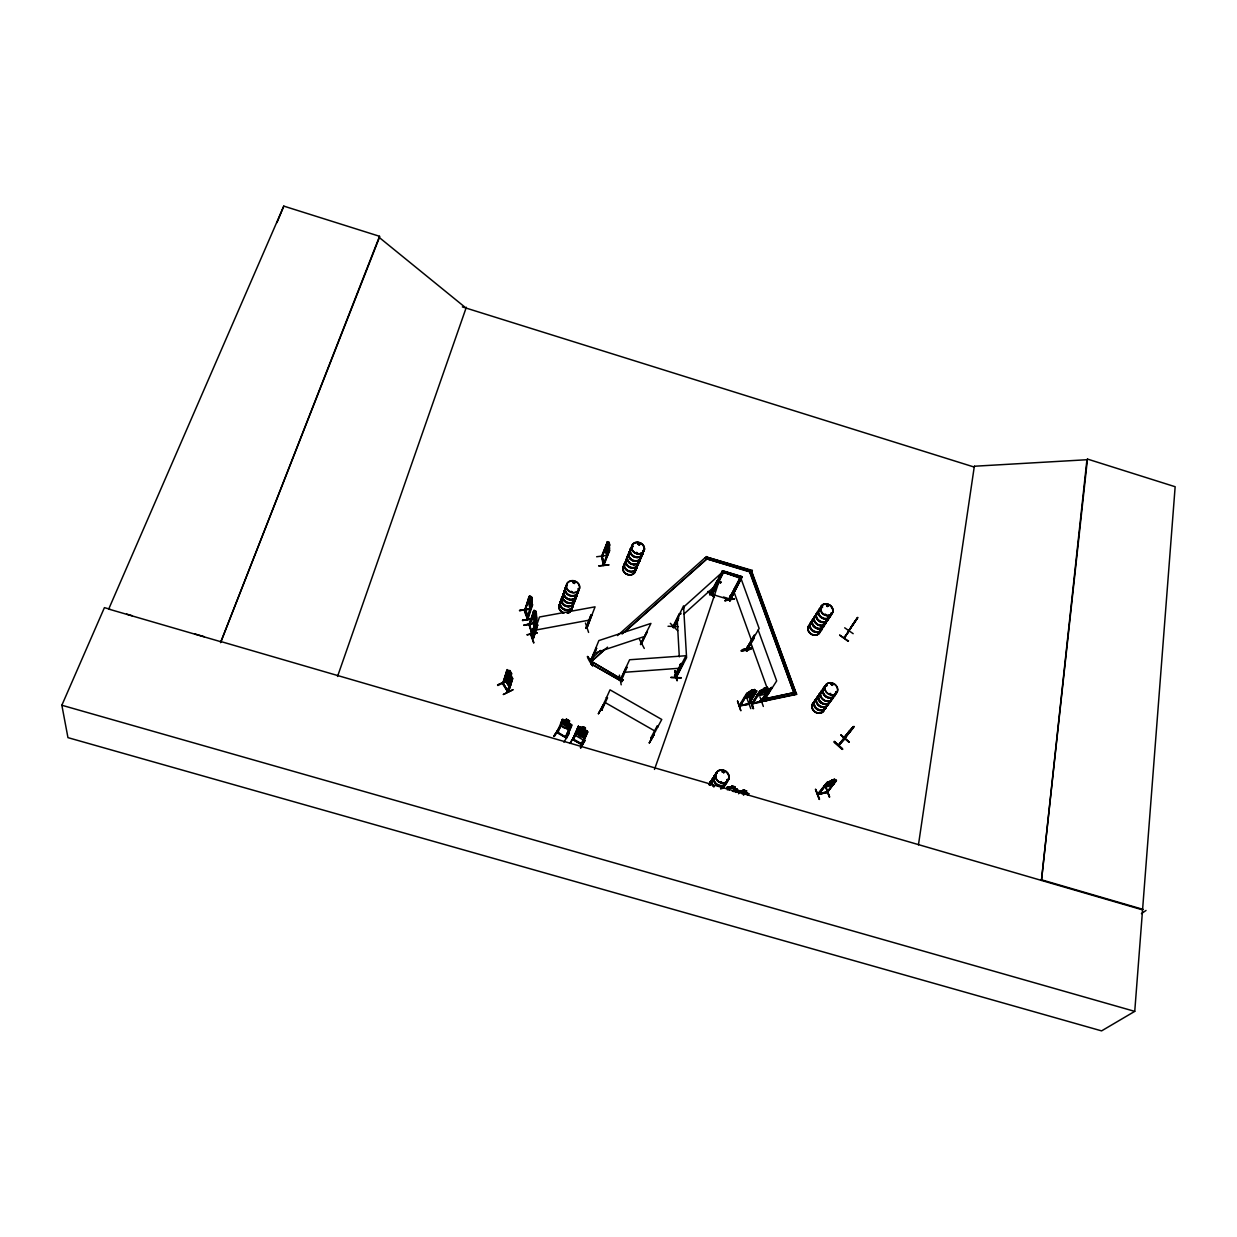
<?xml version="1.0" encoding="UTF-8"?>
<svg xmlns="http://www.w3.org/2000/svg" width="1237" height="1237" viewBox="0 0 1237 1237"><rect width="100%" height="100%" fill="white"/><g stroke="black" fill="none" stroke-linecap="round" stroke-linejoin="round"><path stroke-width="1.5" d="M563.732 719.501L562.294 719.408L571.927 724.82L566.438 738.025L571.556 725.841L570.674 725.33L565.371 737.484L566.793 737.298M565.541 737.051L566.608 737.608M566.608 737.731L558.227 732.536M558.103 732.845L557.299 731.763L556.851 732.52L562.464 719.393L560.67 723.382L561.15 725.485L568.649 729.66C573.102 729.041 561.845 729.057 561.304 725.377L560.67 723.382M601.677 556.062L601.909 556.882L602.141 556.016M602.28 556.727L604.058 564.969L602.203 556.99M607.475 541.636L609.609 550.712L606.888 555.985L605.31 548.903L607.475 541.636L601.878 556.418L603.842 565.355L609.578 550.635M582.225 744.72C576.086 740.824 572.19 740.097 572.917 738.628M681.355 677.706L670.794 677.428L681.247 677.907M830.537 693.385L830.816 693.694M831.109 684.262L832.114 685.406M831.805 684.989L831.697 683.845M831.48 684.401L831.001 684.277M832.609 684.618L832.98 684.881M825.28 614.634L826.223 614.882L825.404 614.124M827.12 606.022L826.965 605.171L826.904 606.068M827.29 606.346L827.986 605.403M825.203 614.696L826.146 614.975M379.543 236.298L220.557 642.668L379.388 237.581L379.543 236.298L283.783 206.115L276.98 222.583M532.791 618.546L522.524 620.479L532.915 618.995M537.214 633.004L526.869 634.813L537.275 632.725M857.195 618.33L844.191 638.106L849.061 630.947M844.33 637.998L852.881 624.484M720.413 781.877L721.511 781.629M722.501 772.151L723.367 771.177L722.64 771.548M722.594 771.996L723.831 771.718M724.155 772.305L723.088 771.378M530.256 610.135L528.106 600.192M591.487 661.084L596.481 648.126L590.466 661.424L596.481 648.126M591.673 660.635L590.265 661.068L591.518 660.728M109.969 609.253L104.418 607.63L61.85 705.245L67.958 737.639L1101.579 1030.885L1134.746 1011.371L1175.15 486.729L1087.462 459.066L1086.936 459.731L1041.461 880.419L1087.462 459.066M676.469 677.211C676.453 674.459 675.046 679.283 675.99 676.129M673.005 626.525L673.423 627.592L679.639 613.83L673.067 627.561L673.577 626.077M636.235 552.676L636.978 552.46M637.241 552.97L636.297 552.491M637.983 543.909L638.663 543.476L638.57 544.45M639.158 544.759L639.39 543.863M574.401 583.524L575.112 582.441M571.015 591.549L572.174 591.765L571.046 591.425M573.195 582.271L573.798 583.091M608.774 565.031L598.646 565.897L608.851 564.814M764.11 699.802L764.327 698.89M764.049 699.4L771.61 687.463L763.971 700.312M763.847 700.235L763.909 698.92M746.236 649.935L746.7 651.002M746.267 649.719L754.323 635.354L747.009 647.724L747.38 648.745L746.901 647.368L747.643 648.173M746.761 651.018L753.642 637.751L753.627 638.663M729.737 600.687L736.804 586.926L729.845 600.857M729.938 600.223L730.062 599.327M712.45 593.791L711.12 592.987L722.609 571.386L741.844 577.215L729.815 600.765M729.737 599.388L730.217 600.765L729.938 599.976M918.457 844.84L974.339 466.241L1086.936 459.731M741.365 651.11L750.967 649.162L741.179 650.6L752.158 647.554L742.587 649.564M818.739 794.386L827.074 783.191L817.657 794.571L827.429 792.376L836.428 780.269L826.764 792.159M974.462 466.272L974.339 467.107L462.375 306.915M676.237 676.794L675.711 676.778C676.129 673.052 683.953 664.547 682.175 664.377M676.453 677.103L675.819 677.66L682.546 664.393M673.454 627.453L673.222 626.061M760.77 701.704L761.575 701.905M761.853 701.472L751.756 703.528L759.843 690.803L768.718 688.39L769.445 688.808L761.559 701.951L751.88 703.977L760.183 691.514L751.833 703.93L752.158 703.033M745.71 792.376L748.88 793.767M743.174 789.886L746.638 791.015L743.143 789.995L742.215 791.355L738.489 790.876M747.318 794.772L748.277 795.051M736.015 792.407L737.685 789.855L736.896 789.067L727.109 786.856L731.082 787.536M737.654 789.979L736.912 789.036M737.87 792.02L738.829 792.298M738.396 790.814L739.989 790.644M729.103 790.319C729.567 783.176 740.267 786.655 732.366 791.371M734.5 788.479L735.814 789.345L734.098 791.881M525.014 610.088C528.632 612.16 526.916 622.211 527.797 618.067M527.472 618.376L527.843 619.381L532.498 605.001M762.471 701.503L762.038 699.292L794.2 692.581L761.806 699.647L762.471 701.503L796.489 694.39L751.756 572.53L752.343 570.458L706.234 556.944L752.111 570.875M793.968 692.998L749.931 572.855L751.756 572.53L752.343 570.458M525.246 610.939C522.292 607.305 528.848 621.917 527.148 618.531M742.246 576.767L722.516 570.783L742.246 576.767L730.062 600.301M712.543 593.652L712.357 594.409L728.763 599.45L740.298 577.447L723.552 572.267L712.342 593.76M586.926 628.195L591.874 614.882L590.961 615.052L585.951 628.427L587.018 627.36L586.091 627.484M587.127 627.685L585.843 627.7M728.763 599.45L740.484 577.416L723.413 572.236L712.357 594.409M751.756 572.53L705.848 558.598L706.435 556.542M718.759 581.885L719.3 580.601M533.564 637.813L532.405 637.488L533.348 638.168C540.306 619.18 537.028 622.025 532.312 638.369L533.595 637.735L532.25 637.952L539.502 617L595.074 606.826L586.833 628.164M640.781 644.199L641.833 643.889L640.565 644.183M844.515 736.958L850.051 730.34L838.269 745.354L844.948 738.195M847.592 733.17L848.721 731.887M848.582 731.809L853.685 726.722M710.672 594.208L709.698 594.487L710.533 593.482M677.428 620.015L674.165 626.525M674.598 626.51L675.093 625.566M603.316 564.551L609.253 549.12L609.068 547.094M519.664 610.691L529.853 609.006M507.031 680.505L497.537 685.02L507.34 680.69M525.292 610.862L529.25 596.868L524.565 610.305L525.4 610.459M524.89 611.14L528.879 596.945M532.838 618.237L522.478 620.386L532.745 618.5M503.057 682.886L502.964 684.308L506.876 670.732L503.011 683.705M502.732 683.164L507.232 669.619L512.752 678.51L508.299 692.04M510.355 685.901L509.227 686.674L504.882 679.809L504.835 677.227L506.242 673.191L506.938 673.701M530.998 606.501L530.101 606.254L530.194 602.682L528.848 601.599L530.116 601.708L530.101 597.873L530.457 602.002L531.724 603.146L530.518 602.976C531.724 613.073 527.163 599.435 530.163 597.425L530.812 598.414C531.322 591.889 533.363 605.836 531.338 596.605M503.026 684.308L507.386 671.536M531.431 597.564L532.003 599.419M523.978 625.226L534.353 623.185L524.04 625.056M527.07 618.655L532.312 599.713L531.601 601.352L532.528 605.079L529.652 595.739L530.704 598.445M509.891 678.371L510.85 675.464L509.134 672.696L506.134 677.598L508.392 683.025L509.737 683.257L510.695 680.381L508.175 675.603L508.747 673.902L510.525 676.902L510.015 678.448M509.196 672.232L509.768 670.454L511.623 673.423L510.804 679.84L509.474 679.608L507.247 674.134L508.206 671.227L509.304 672.17L509.814 670.609M529.869 609.145L519.447 610.475L529.73 608.635M527.364 619.366L531.833 605.295M532.374 605.017L530.132 610.027M503.366 694.436L512.922 689.658M503.428 694.483L512.876 689.89M510.912 675L511.515 673.485M528.91 624.67L533.719 611.372L529.606 625.334L534.152 610.382M534.013 610.274L529.405 624.932M507.897 690.663C507.541 700.235 518.071 655.935 507.34 691.483L507.526 690.895M507.866 691.236L511.871 678.742M507.819 692.148L503.536 683.659M512.582 678.495L511.36 682.669L510.154 683.211M509.227 686.674L510.417 686.009L511.345 680.412M536.92 618.083L535.837 611.155L535.188 612.98L534.554 610.8L536.904 619.675L532.204 633.823L529.111 623.974M535.915 612.114L536.502 614M536.255 615.933L535.729 611.186M530.874 633.205L533.812 642.683M535.961 619.923L531.786 633.87L536.332 619.861L536.224 620.788M528.988 624.546L531.771 633.777L532.358 633.22M536.332 619.861L531.724 633.7M533.441 638.199L537.693 624.871M829.857 693.493L830.367 694.251M337.531 676.453L466.334 307.255M675.649 676.067L674.567 675.773L682.02 663.388L675.108 675.758M675.912 675.588L674.783 676.144M849.324 630.669L843.943 637.844M723.815 772.336L723.707 772.893M620.788 679.793L626.077 667.439L627.035 667.361L621.515 680.056L621.608 679.237L620.495 679.747M596.636 556.758L606.609 555.428M607.599 541.76L602.125 557.299L607.104 542.78L601.445 556.557L603.517 565.479M608.016 552.274L607.166 552.104L606.718 546.429L609.161 542.347L609.64 549.151M826.703 792.221L827.615 791.587M609.161 543.29L609.563 545.115M818.94 793.999L828.403 782.109L834.65 779.171L832.671 783.191L827.182 785.325L826.409 784.629M603.455 565.355L608.929 550.975M827.089 791.974L817.564 794.139L826.811 782.604M818.832 793.613L818.013 794.231M817.951 793.814L826.44 791.943M734.592 588.333L734.964 587.637M734.515 588.503L734.763 587.544M739.262 579.612L739.463 579.225M730.108 596.296L730.634 595.414L730.325 596.311M730.294 596.373L730.387 595.755M585.472 623.046L588.596 632.416M585.921 628.35L590.961 615.052M508.221 691.947L502.624 683.087M502.469 683.535L507.881 692.148M559.603 727.835L553.759 736.355L559.511 728.005M554.392 736.432L559.665 727.835M558.134 732.211L557.655 733.108L557.299 731.763M562.912 720.877L561.845 720.676L562.912 720.877L557.686 733.062M600.471 650.446L590.265 659.754L591.765 661.161L607.553 647.152M565.773 720.614L566.391 719.13L569.592 720.97L568.773 722.532L570.226 723.846L569.066 726.614L566.979 726.877L564.01 725.176L562.912 723.073L564.057 720.305L565.85 720.723M590.42 661.393L598.863 640.58L650.925 623.433L640.519 644.307L647.26 631.318L641.462 643.982M565.804 720.831L566.469 719.238M590.745 663.666L621.948 681.525L590.745 663.666L591.889 661.702L622.907 679.933L591.889 661.702M591.765 661.161L604.847 649.301M592.647 665.568L588.054 656.646M592.554 665.815C584.482 648.714 586.941 658.981 592.662 665.552M769.058 690.03L760.384 701.796L768.935 689.705L761.451 701.967M760.693 701.827L761.451 701.565M570.674 725.33L565.371 737.422M563.886 742.185L569.314 733.402M754.678 689.55L751.447 690.339L746.932 695.333L747.828 696.184L753.209 694.05L754.926 691.282L753.611 691.112L754.678 689.55L753.611 691.112L756.58 691.05L747.952 704.363L748.23 703.42M748.88 703.76L739.262 705.662M739.355 705.384L748.833 704.24M638.416 543.677L638.447 544.466M638.988 544.775L639.56 544.11M569.932 743.468L575.421 734.716L570.025 743.205M578.313 726.258L572.654 739.463L581.947 744.952L587.791 731.917L578.251 726.351L581.715 727.82M283.783 206.115L108.701 609.083L220.557 641.647M578.406 726.335L572.685 739.556L573.025 738.613M573.35 739.958L578.823 727.835L577.772 727.619L578.823 727.835M583.307 732.721L578.56 730.557L577.37 733.278L578.437 735.366L581.375 737.082L583.477 736.835L584.684 734.129L583.307 732.721L584.513 729.985L581.56 728.222L580.323 730.789M584.73 729.49L586.106 730.912L584.885 733.649L582.782 733.881L579.844 732.134L578.792 730.031L579.983 727.279C581.39 727.341 586.632 725.361 584.684 729.583L586.895 730.897M583.493 732.629L584.142 731.175L580.973 729.32M585.518 728.021L584.869 729.505M586.524 732.412L587.389 732.922L586.524 732.412L580.988 744.38L582.039 745.014M573.922 739.386L582.271 744.086L581.885 744.968M584.529 738.906L587.683 731.871L587.018 730.789M584.823 740.607L580.864 748.014M602.991 705.013L598.553 713.502M602.125 709.389L601.862 710.301L600.857 709.667L602.141 709.342L601.692 710.208M598.43 713.749L603.517 705.044M607.475 697.854L606.424 697.653L607.475 697.854L601.816 710.208M620.34 679.731L629.602 659.754L685.994 655.734L675.572 675.665M639.483 639.374L644.276 648.451M621.221 679.685L620.495 679.376M621.206 684.819L619.381 675.108M640.58 644.647L647.415 631.628M668.042 626.262L678.34 626.664M670.346 623.34L677.69 630.715M585.719 628.04L587.049 627.777M706.574 559.263L705.322 557.531L706.574 559.263L624.778 631.86M705.848 558.598L751.972 572.128L796.489 694.39M679.283 613.799L672.913 626.618L673.469 627.561M673.361 626.633L683.551 605.867L686.581 657.636L676.191 677.675L675.758 676.685M678.804 617.912L674.505 626.973M683.04 609.393L684.649 606.13L721.511 572.994M678.324 619.706L674.861 626.03M710.471 593.868L709.791 594.471L717.089 580.864L709.992 594.781L710.966 593.636M710.115 594.719L722.516 570.783A612.346 31.93 -69.8 0 1 654.481 769.429M675.294 670.949L677.319 680.644L674.938 670.794M721.016 582.179C718.991 583.678 721.078 580.493 720.893 582.673M719.81 582.642L720.135 583.014M708.028 591.642L714.398 597.425L708.152 591.58M674.644 676.113L681.077 663.465M730.711 787.923L734.067 788.835M651.853 738.35C648.374 737.345 654.079 738.659 650.677 738.226L657.033 726.243L657.914 726.737L657.033 726.243M649.27 742.896L654.296 734.129L649.425 742.664M651.404 738.705L661.764 719.47L610.011 689.844L601.027 709.837M724.882 600.625L734.546 598.646L725.037 600.486M654.249 734.345L649.379 742.865M844.763 736.865L844.345 737.577L851.056 730.309M749.931 572.855L751.972 572.128M853.592 727.572L843.974 739.138M844.856 738.968L838.732 745.494M754.323 635.354L747.086 647.832M746.962 647.539L747.009 648.714L747.364 647.307M746.375 651.203L753.952 638.601M598.399 713.641L603.548 705.059M602.187 709.481L601.058 709.234M621.948 681.525L623.092 679.546M737.623 700.962L740.839 710.765L737.468 701.193M569.592 720.97L566.33 719.223M571.556 725.841L570.489 725.64M739.092 705.817L746.916 692.921L756.704 691.004L749.143 703.343M739.711 705.77L748.4 703.899M739.432 706.157L747.395 693.725L746.622 694.235M553.82 736.355L559.109 727.789M557.918 733.139L557.439 731.871M585.596 733.912L586.384 735.103L576.937 729.459M583.014 739.85L575.622 735.536L575.174 733.479M740.453 705.152L740.128 706.064L747.519 694.05M747.395 693.725L740.113 706.002M747.241 699.168L750.782 708.646M578.22 729.691L580.416 730.897M747.906 704.332L756.194 691.9L748.988 704.147L739.309 706.126M752.312 696.647L744.689 698.116L752.312 696.647L756.657 690.911M752.173 703.08L752.916 703.76L760.183 691.514M752.761 703.853L752.854 702.941M766.553 688.947L767.466 687.355L765.919 691.839L760.554 693.972L759.688 693.137L761.42 690.37L764.342 688.159M584.359 736.788L576.983 732.397L576.705 730.263M585.982 735.922L584.297 736.695M581.359 743.669L581.158 744.55L581.452 743.638M580.447 747.473L584.931 740.375L580.478 747.751M759.966 696.926L763.337 706.435M750.086 699.013L753.472 708.538L749.978 698.998M753.441 708.492L750.055 698.967M674.567 675.773L675.881 675.618M759.487 701.163C767.775 702.09 776.728 696.385 759.503 701.224M763.662 699.446L771.61 687.463M764.311 700.235L776.666 680.938L758.157 630.02M856.499 619.397L857.705 617.371L848.195 631.504M857.488 618.531L856.282 619.521L856.854 618.655M727.371 789.917L729.057 787.381L731.113 787.428L731.933 785.99M732.459 786.469L734.562 787.072M794.618 694.777L750.148 572.453M852.819 624.577L852.015 626.061M854.071 623L851.783 626.401M856.762 619.057L852.138 625.86M848.52 640.642L848.072 641.307L839.737 635.122M853.174 633.684L844.685 627.793M853.746 623.262L856.344 619.691M848.304 640.967L839.691 635.199M735.907 792.36L737.561 789.855M843.897 637.704L844.593 636.777M508.407 691.638L503.459 683.845M738.535 793.783L740.267 791.263L742.324 791.324M743.514 795.236L745.262 792.731L742.014 791.773M745.555 792.391L746.669 790.907M746.019 650.306L746.901 650.817M850.221 628.643L849.587 629.37L857.643 617.696M854.411 622.505L853.932 623.201M722.176 771.455L724.001 771.532M834.588 741.643C859.019 764.961 817.781 725.964 842.583 748.849M826.502 605.31L827.785 605.125M838.918 744.674L851.303 728.964M853.329 726.799L838.763 745.524M843.928 739.355L853.87 726.444L844.515 738.675M848.984 742.045L840.99 734.886L849.108 741.937M815.771 789.407C826.78 819.482 807.575 769.414 819.559 799.148M823.935 786.067L824.043 787.227C845.288 779.001 826.378 789.376 823.827 786.098L828.218 781.784L836.459 780.377M829.702 796.953L825.79 786.979L829.408 796.875M834.496 779.248L833.413 780.593L836.336 780.423M827.321 792.391L835.856 781.181L826.579 792.577M529.637 625.288L529.467 623.912M527.797 619.273L524.565 610.228M842.412 749.05L834.356 741.953M848.783 732.505L850.7 730.278M847.299 734.221L847.453 733.974M573.442 581.9L573.118 582.797M851.257 729.01L853.236 726.722M834.094 742.231L842.119 749.375M848.195 733.015L847.422 734.02M853.963 726.521L852.138 728.145M849.649 731.376L846.603 734.546M849.324 732.381L844.685 736.943M848.86 742.215L840.897 735.025M533.673 642.915L530.271 633.53M714.398 597.425L708.198 591.41M681.092 613.274L680.737 614.093M746.978 650.677L746.7 649.703M683.845 614.109L714.708 586.276M617.541 635.571L705.322 557.531M622.072 634.024L706.775 558.861M761.219 690.045L757.214 694.684L757.4 695.905L764.961 694.344L769.445 688.808M766.925 692.782L764.961 694.344M606.888 555.985L607.723 555.135M532.358 633.359L531.632 632.509L532.188 633.622M534.585 624.53L535.405 623.912M723.892 772.646L722.176 771.919M826.934 605.929L827.97 606.084M1141.411 913.633L1146.034 910.447M574.834 582.008L573.829 581.699L574.03 582.983M639.514 545.022L639.792 543.785M504.882 679.809L509.335 686.628M506.196 673.067L511.283 680.458M826.656 791.773L827.522 791.603M497.846 685.514L507.278 680.876M507.232 669.619L508.067 670.207M505.887 676.407L510.293 683.288L505.887 676.407L505.871 673.809L505.948 676.438M719.81 582.333L720.939 582.333M721.094 782.171L720.614 782.294M722.918 771.393L722.578 772.29M752.962 708.631L749.607 699.075M640.797 643.766L641.678 643.518M595.77 648.745L596.651 648.451M827.847 606.161L827.058 606.068M593.528 653.414L644.925 636.344M739.262 579.148L739.618 578.823M650.894 737.809L651.806 738.474M573.829 582.983L574.757 582.658M638.06 544.094L639.498 544.914M743.267 794.154L746.514 793.242L742.803 793.644L740.685 791.541L741.829 793.737M827.337 792.345L817.889 794.571M827.074 783.191L826.301 783.748M835.996 781.537L834.975 781.397M762.626 700.73L759.41 701.518M764.358 700.328L769.089 699.431M748.246 703.482L749.034 703.358M752.993 703.064L760.569 701.487M762.703 701.132L796.736 694.034M767.466 687.355L764.265 688.128L763.322 689.612M756.317 692.241L755.312 692.086M759.41 692.024L760.291 691.854M752.065 647.894L742.478 649.858L752.158 647.569M741.365 650.987L751.106 648.884M536.843 625.381L537.786 625.211M591.07 615.377L591.982 615.206M534.987 630.19L589.848 620.015M534.137 622.953L523.993 625.365M535.435 624.02L534.6 624.654C532.575 623.618 532.467 609.795 532.451 617.309M533.982 612.238L533.348 611.434M527.905 602.883L529.652 595.739L525.153 609.686M524.998 610.8L525.184 609.748M580.308 733.51L577.463 734.02L580.818 734.19L582.921 737.19L581.622 734.268M605.31 548.903L606.996 555.97M607.29 543.615L606.748 542.811M609.717 545.393L609.161 542.347M626.138 667.779L627.035 667.361M681.139 663.805L682.082 663.728M623.819 672.34L679.484 668.258M831.635 683.659L832.625 683.953M829.3 797.045L825.744 786.979M831.109 699.941L831.14 699.941A6.726 5.768 35.3 0 1 821.291 702.724A6.726 5.752 35.3 0 1 820.935 692.751M566.5 737.623L557.129 732.289M676.855 680.644L674.876 670.779M508.051 678.649L506.227 678.464L508.33 679.561L509.443 683.597L508.84 679.855M574.154 583.416L573.21 582.72M827.522 606.609L826.579 605.929M61.85 705.245L1134.746 1011.371M731.995 786.175L735.273 787.134M734.345 788.495L736.881 789.175M739.958 790.69L748.849 793.876M1042.033 879.955L1143.096 909.396M126.622 614.093L132.173 615.717M195.09 634.024L204.337 636.715M220.99 641.57L1142.462 909.829M730.093 599.125L723.475 597.007M740.344 577.432L723.49 572.329L740.113 578.22M566.206 737.963L557.021 732.691M832.084 684.03L832.934 684.386M746.638 649.75L746.607 650.662M746.344 650.105L759.147 628.458L741.118 578.87M529.312 624.376L531.987 632.447M604.445 702.137L655.455 731.361M581.003 729.536L583.957 731.253M852.85 624.793L852.401 625.458M745.571 792.268L747.009 793.226M379.388 237.581L466.055 308.075M590.42 659.352L591.92 660.774M535.296 612.964L534.631 611.944L533.657 617.851L535.482 621.036L536.209 615.887M506.536 670.887L507.046 671.691M511.53 678.912L512.041 679.716M830.305 781.274L826.687 782.495M753.982 635.416L754.292 636.266M771.269 687.54L771.594 688.406M734.391 598.909L724.897 600.749M734.051 592.059L751.756 641.122M750.766 642.683L768.919 693.045M757.26 694.792L757.446 696.014M751.447 690.339L748.385 692.148M607.955 542.1L608.388 544.218M575.344 733.433L575.777 735.443M744.581 696.848L744.72 698.225M677.165 618.887L679.314 656.862M679.731 664.455L680.056 670.145M576.968 594.425A6.757 5.86 19.9 0 1 567.907 599.373A6.757 5.86 19.9 0 1 565.51 589.523M577.138 594.208A6.85 5.938 19.9 0 1 567.938 599.234A6.85 5.938 19.9 0 1 565.51 589.245M575.823 597.502A6.742 5.86 19.8 0 1 566.778 602.45A6.742 5.86 19.8 0 1 564.366 592.647A6.742 5.86 19.8 0 0 566.778 602.45A6.742 5.86 19.8 0 0 575.808 597.548M575.87 597.301A6.711 5.829 19.8 0 1 566.855 602.233A6.711 5.829 19.8 0 1 564.474 592.415M578.313 588.735A6.881 5.953 19.9 0 1 574.818 595.569A6.881 5.953 19.9 0 1 566.345 593.033A6.881 5.953 19.9 0 1 566.917 585.317M577.184 593.806A6.757 5.86 19.9 0 1 568.123 598.754A6.757 5.86 19.9 0 1 565.726 588.905M578.158 592.245A6.773 5.876 19.9 0 1 568.463 595.275A6.773 5.876 19.9 0 1 566.84 585.797M576.937 592.446A6.85 5.938 19.9 0 1 573.442 599.265A6.85 5.938 19.9 0 1 565.015 596.744A6.85 5.938 19.9 0 1 565.587 589.059M578.313 588.534A6.788 5.876 19.9 0 1 574.865 595.275A6.788 5.876 19.9 0 1 566.5 592.77A6.788 5.876 19.9 0 1 567.072 585.163M573.071 604.831A6.68 5.814 19.8 0 1 564.922 610.057A6.68 5.814 19.8 0 1 560.732 601.151M573.241 604.63A6.773 5.891 19.8 0 1 564.149 609.625A6.773 5.891 19.8 0 1 561.753 599.713M572.004 607.723A6.664 5.814 19.7 0 1 567.288 613.15A6.633 5.783 19.8 0 0 572.004 607.645A6.649 5.798 19.8 0 1 567.304 613.042M563.871 612.949A6.664 5.814 19.7 0 1 559.124 608.496A6.664 5.814 19.7 0 1 560.701 602.883A6.633 5.783 19.8 0 0 559.186 608.418A6.649 5.798 19.8 0 0 563.902 612.856A6.633 5.783 19.8 0 1 559.186 608.418A6.649 5.798 19.8 0 1 560.748 602.821M575.669 597.842A6.711 5.829 19.8 0 1 566.654 602.775A6.711 5.829 19.8 0 1 564.273 592.971M574.602 600.996A6.804 5.907 19.8 0 1 565.464 606.006A6.804 5.907 19.8 0 1 563.067 596.064M573.303 604.228A6.68 5.814 19.8 0 1 564.319 609.161A6.68 5.814 19.8 0 1 561.969 599.373M574.432 601.213A6.711 5.829 19.8 0 1 566.252 606.439A6.711 5.829 19.8 0 1 562.031 597.502M573.319 604.445A6.773 5.891 19.8 0 1 564.211 609.439A6.773 5.891 19.8 0 1 561.83 599.528M574.664 600.811A6.804 5.907 19.8 0 1 565.541 605.821A6.804 5.907 19.8 0 1 563.129 595.878M574.664 600.594A6.711 5.829 19.8 0 1 565.649 605.527A6.711 5.829 19.8 0 1 563.283 595.724M641.168 557.5A6.602 5.628 22.7 0 1 631.86 560.392A6.602 5.628 22.7 0 1 630.112 551.223M641.508 555.815A6.695 5.706 22.7 0 1 632.695 560.624A6.695 5.706 22.7 0 1 630.143 550.944M640.008 559.17A6.587 5.628 22.7 0 1 631.318 563.917A6.587 5.613 22.7 0 1 628.752 554.516M628.813 554.377A6.587 5.628 22.7 0 0 631.318 563.917A6.587 5.613 22.7 0 0 639.946 559.31M640.055 559.047A6.602 5.628 22.7 0 1 631.38 563.778A6.602 5.628 22.7 0 1 628.875 554.238M642.807 550.511A6.726 5.721 22.7 0 1 639.034 557.268A6.726 5.721 22.7 0 1 630.684 553.681A6.726 5.721 22.7 0 1 633.019 546.306M641.307 553.898A6.602 5.628 22.7 0 1 638.091 560.392A6.602 5.628 22.7 0 1 629.973 557.933A6.602 5.628 22.7 0 1 630.375 550.589A6.695 5.706 22.7 0 0 629.819 558.196A6.695 5.706 22.7 0 0 638.045 560.686A6.695 5.706 22.7 0 0 641.292 554.099M642.637 550.743A6.633 5.628 22.7 0 1 638.91 557.408A6.633 5.628 22.7 0 1 630.669 553.882A6.633 5.628 22.7 0 1 632.973 546.599M643.194 551.841A6.726 5.721 22.7 0 1 638.014 557.268A6.726 5.721 22.7 0 1 630.514 553.001A6.726 5.721 22.7 0 1 633.097 546.12A6.633 5.644 22.7 0 0 630.7 552.753A6.633 5.644 22.7 0 0 638.091 556.959A6.633 5.644 22.7 0 0 643.194 551.625M636.545 565.139A6.541 5.582 22.7 0 1 632.865 571.741A6.541 5.582 22.7 0 1 624.747 568.262A6.541 5.582 22.7 0 1 627.035 561.072M636.808 564.721A6.633 5.659 22.7 0 1 633.066 571.417A6.633 5.659 22.7 0 1 624.84 567.891A6.633 5.659 22.7 0 1 627.159 560.593M635.261 568.216A6.525 5.582 22.7 0 1 631.581 574.818A6.525 5.582 22.7 0 1 623.463 571.355A6.525 5.582 22.7 0 1 625.752 564.149M623.618 565.881A6.494 5.566 22.7 0 0 628.659 574.695A6.494 5.566 22.7 0 0 635.323 568.015A6.525 5.582 22.7 0 1 631.628 574.695A6.525 5.582 22.7 0 1 623.525 571.216A6.525 5.582 22.7 0 1 625.814 564.026A6.494 5.566 22.7 0 0 624.577 564.768M639.838 559.511A6.572 5.597 22.7 0 1 631.179 564.242A6.572 5.597 22.7 0 1 628.69 554.733M638.663 562.541A6.649 5.675 22.7 0 1 629.896 567.335A6.649 5.675 22.7 0 1 627.375 557.701M636.808 564.52A6.541 5.582 22.7 0 1 633.622 570.968A6.541 5.582 22.7 0 1 625.597 568.556A6.541 5.582 22.7 0 1 625.999 561.258M638.4 562.943A6.556 5.597 22.7 0 1 629.757 567.675A6.556 5.597 22.7 0 1 627.267 558.165M638.663 562.325A6.556 5.597 22.7 0 1 630.02 567.041A6.556 5.597 22.7 0 1 627.53 557.547M828.481 617.124A6.556 5.505 32.3 0 1 823.347 622.582A6.556 5.505 32.3 0 1 816.173 617.387A6.556 5.505 32.3 0 1 820.054 611.032M828.697 616.923A6.649 5.582 32.3 0 1 823.502 622.458A6.649 5.582 32.3 0 1 816.219 617.201A6.649 5.582 32.3 0 1 820.162 610.753M826.563 620.077A6.556 5.505 32.3 0 1 821.971 625.505A6.556 5.505 32.3 0 1 814.642 621.345A6.556 5.505 32.3 0 1 816.714 614.48M826.656 619.923A6.556 5.505 32.3 0 1 822.064 625.35A6.556 5.505 32.3 0 1 814.735 621.206A6.556 5.505 32.3 0 1 816.807 614.341M830.986 613.413A6.68 5.597 32.2 0 1 825.775 618.964A6.68 5.597 32.2 0 1 818.461 613.676A6.68 5.597 32.2 0 1 822.419 607.212M828.867 616.536A6.572 5.52 32.3 0 1 824.275 621.964A6.572 5.52 32.3 0 1 816.93 617.804A6.572 5.52 32.3 0 1 818.987 610.939M830.769 613.614A6.587 5.52 32.2 0 1 825.636 619.088A6.587 5.52 32.2 0 1 818.415 613.877A6.587 5.52 32.2 0 1 822.311 607.506M828.821 616.737A6.649 5.582 32.3 0 1 824.167 622.242A6.649 5.582 32.3 0 1 816.714 618.021A6.649 5.582 32.3 0 1 818.801 611.063M831.156 613.011A6.587 5.52 32.2 0 1 826.007 618.5A6.587 5.52 32.2 0 1 818.801 613.289A6.587 5.52 32.2 0 1 822.698 606.903M822.048 626.989A6.494 5.474 32.4 0 1 816.961 632.416A6.494 5.474 32.4 0 1 809.864 627.283A6.494 5.474 32.4 0 1 813.714 620.959M822.265 626.803A6.587 5.551 32.4 0 1 817.1 632.293A6.587 5.551 32.4 0 1 809.895 627.082A6.587 5.551 32.4 0 1 813.822 620.68M820.193 629.849A6.479 5.474 32.4 0 1 815.631 635.246A6.479 5.474 32.4 0 1 808.395 631.133A6.479 5.474 32.4 0 1 810.436 624.314A6.479 5.474 32.4 0 0 808.457 631.009A6.479 5.474 32.4 0 0 815.709 635.138A6.479 5.474 32.4 0 0 820.27 629.741A6.463 5.458 32.4 0 1 815.755 635.029A6.463 5.458 32.4 0 1 808.534 630.932A6.463 5.458 32.4 0 1 810.575 624.144M826.362 620.355A6.525 5.489 32.3 0 1 821.785 625.767A6.525 5.489 32.3 0 1 814.487 621.623A6.525 5.489 32.3 0 1 816.544 614.789M824.507 623.355A6.602 5.566 32.3 0 1 819.868 628.844A6.602 5.566 32.3 0 1 812.477 624.639A6.602 5.566 32.3 0 1 814.564 617.711M822.419 626.417A6.494 5.474 32.4 0 1 817.858 631.813A6.494 5.474 32.4 0 1 810.591 627.685A6.494 5.474 32.4 0 1 812.647 620.866M824.229 625.041A6.51 5.489 32.3 0 1 814.75 627.561A6.51 5.489 32.3 0 1 814.487 617.99M822.373 626.618A6.587 5.551 32.4 0 1 817.224 632.122A6.587 5.551 32.4 0 1 810.019 626.912A6.587 5.551 32.4 0 1 813.931 620.51M824.615 623.185A6.602 5.566 32.3 0 1 819.992 628.659A6.602 5.566 32.3 0 1 812.601 624.469A6.602 5.566 32.3 0 1 814.673 617.541M824.662 622.969A6.525 5.489 32.3 0 1 820.1 628.381A6.525 5.489 32.3 0 1 812.802 624.237A6.525 5.489 32.3 0 1 814.858 617.402M826.486 620.185A6.556 5.505 32.3 0 1 821.894 625.613A6.556 5.505 32.3 0 1 814.58 621.469A6.556 5.505 32.3 0 1 816.636 614.603M833.011 697.189A6.726 5.768 35.2 0 1 823.254 699.956A6.726 5.768 35.2 0 1 822.961 689.875M833.29 695.441A6.819 5.845 35.2 0 1 828.543 701.255A6.819 5.845 35.2 0 1 820.92 696.926A6.819 5.845 35.2 0 1 823.053 689.597M821.012 692.643A6.726 5.768 35.3 0 0 821.291 702.724A6.726 5.752 35.3 0 0 830.955 700.065M835.655 692.148A6.85 5.86 35.2 0 1 830.893 697.977A6.85 5.86 35.2 0 1 823.239 693.632A6.85 5.86 35.2 0 1 825.373 686.288M833.413 695.271A6.834 5.845 35.2 0 1 828.666 701.101A6.834 5.845 35.2 0 1 821.043 696.756A6.834 5.845 35.2 0 1 823.162 689.426M835.377 693.895A6.757 5.783 35.2 0 1 825.589 696.663A6.757 5.783 35.2 0 1 825.28 686.55M835.779 691.978A6.85 5.86 35.2 0 1 830.46 697.854A6.85 5.86 35.2 0 1 822.961 692.395A6.85 5.86 35.2 0 1 826.996 685.576M835.825 691.777A6.757 5.783 35.2 0 1 830.568 697.575A6.757 5.783 35.2 0 1 823.177 692.194A6.757 5.783 35.2 0 1 827.166 685.468M831.14 699.725A6.664 5.721 35.3 0 1 821.476 702.477A6.664 5.721 35.3 0 1 821.182 692.473M826.362 706.42A6.649 5.706 35.4 0 1 817.441 709.636A6.649 5.706 35.4 0 1 815.229 700.08M826.378 706.42A6.664 5.721 35.4 0 1 816.714 709.172A6.664 5.721 35.4 0 1 816.435 699.183M824.569 708.909A6.618 5.706 35.4 0 1 814.951 711.662A6.618 5.706 35.4 0 1 814.688 701.704M828.976 701.472A6.773 5.814 35.3 0 1 824.244 707.27A6.773 5.814 35.3 0 1 816.667 702.956A6.773 5.814 35.3 0 1 818.801 695.673M826.749 705.879A6.649 5.706 35.4 0 1 817.1 708.631A6.649 5.706 35.4 0 1 816.822 698.642M828.744 701.642A6.68 5.737 35.3 0 1 823.533 707.409A6.68 5.737 35.3 0 1 816.234 702.09A6.68 5.737 35.3 0 1 820.193 695.41M826.718 706.095A6.757 5.798 35.4 0 1 816.915 708.894A6.757 5.798 35.4 0 1 816.636 698.75M829.068 702.662A6.695 5.737 35.3 0 1 820.116 705.894A6.695 5.737 35.3 0 1 817.873 696.292M725.021 782.882A7.005 6.278 34.6 0 1 722.021 788.402M712.62 785.665A7.005 6.278 34.6 0 1 714.522 776.867M725.114 784.413A7.097 6.355 34.6 0 1 720.583 788.912M713.826 786.948A7.097 6.355 34.6 0 1 716.192 776.016M709.76 785.062A6.989 6.262 34.6 0 1 712.775 779.573M723.15 787.258A6.989 6.262 34.6 0 0 723.258 785.588A6.943 6.231 34.6 0 1 723.181 787.134A6.958 6.247 34.6 0 1 722.748 788.479M709.976 784.768A6.958 6.247 34.6 0 1 712.991 779.295A6.943 6.216 34.6 0 0 710.007 784.768A6.943 6.231 34.6 0 1 713.007 779.295M727.263 779.635A7.128 6.371 34.5 0 1 722.006 785.943A7.128 6.371 34.5 0 1 714.058 781.397A7.128 6.371 34.5 0 1 716.563 773.512M725.238 784.057A7.005 6.278 34.6 0 1 720.769 788.479M714.105 786.546A7.005 6.278 34.6 0 1 714.847 776.357M727.047 779.805A7.035 6.293 34.5 0 1 721.867 786.036A7.035 6.293 34.5 0 1 714.027 781.537A7.035 6.293 34.5 0 1 716.501 773.759M727.356 779.48A7.128 6.386 34.5 0 1 722.114 785.789A7.128 6.386 34.5 0 1 714.166 781.227A7.128 6.386 34.5 0 1 716.671 773.341M727.387 779.295A7.035 6.293 34.5 0 1 722.207 785.51A7.035 6.293 34.5 0 1 714.367 781.026A7.035 6.293 34.5 0 1 716.841 773.249M723.413 785.279A6.943 6.216 34.6 0 1 723.289 786.933M709.868 784.969A6.943 6.231 34.6 0 1 711.553 780.47M711.368 780.717A6.958 6.247 34.6 0 0 709.682 785.217A6.927 6.216 34.6 0 1 711.399 780.733M709.574 783.531A6.927 6.231 34.7 0 1 712.466 781.985M708.615 784.598A7.051 6.324 34.7 0 1 712.543 781.707M709.899 783.021A6.943 6.231 34.7 0 1 711.229 782.047M534.662 617.201L534.972 621.484L534.987 617.51L536.224 617.603L534.925 616.521L534.6 612.361L534.585 616.227L533.317 615.995L534.662 617.201M507.062 675.139L509.134 676.252L510.278 680.304L509.644 676.546L511.391 676.716L509.397 675.618L508.299 671.66L508.871 675.34L507.062 675.139M608.094 544.651L607.846 547.79L609.006 548.718L607.831 548.764L607.537 552.723L607.553 548.501L606.331 547.543L607.553 547.527L607.877 543.662L608.094 544.651M834.31 780.918L831.048 782.928L831.975 783.98L830.12 783.377L826.301 785.325L829.702 783.237L828.883 782.171L830.661 782.774L834.31 780.918M746.885 696.06L750.565 694.081L752.498 694.947L751.462 693.617L754.555 691.545L751.029 693.416L749.112 692.627L750.117 693.911L746.885 696.06M759.642 693.849L763.322 691.885L765.208 692.735L764.219 691.421L767.311 689.303L763.786 691.22L761.899 690.416L762.873 691.699L759.642 693.849M736.216 790.52L737.097 791.139L736.216 790.52M726.737 787.814L727.634 788.448L726.737 787.814M530.642 598.971L529.637 602.048L530.518 604.939L531.539 601.878L530.642 598.971M508.005 676.175L507.062 679.067L508.809 681.803L509.752 678.912L508.005 676.175M508.917 674.861L509.876 677.134L508.917 674.861M510.031 671.366L510.974 673.67L510.031 671.366M535.111 613.506L534.09 616.552L534.987 619.459L536.023 616.428L535.111 613.506M608.279 544.775L607.058 547.945L607.692 550.759L608.913 547.604L608.279 544.775M565.649 721.233L564.505 723.985L567.474 725.702L568.633 722.934L565.649 721.233M566.902 719.795L568.618 721.387L566.902 719.795M580.138 731.484L578.947 734.206L581.9 735.922L583.091 733.201L580.138 731.484M581.421 730.077L583.106 731.685L581.421 730.077M582.859 726.815L584.529 728.438L582.859 726.815M584.699 738.891L582.967 739.757L584.591 738.814M750.256 692.241L748.555 695.008L751.586 694.374L753.302 691.607L750.256 692.241M751.88 690.385L753.828 689.983L751.88 690.385M763.043 690.03L761.296 692.797L764.311 692.179L766.059 689.411L763.043 690.03M764.682 688.189L766.631 687.787L764.682 688.189M854.875 621.515L853.329 623.788L854.983 621.654M743.684 790.366L745.772 790.969L743.684 790.366M830.027 781.738L828.032 784.258L831.048 783.562L833.058 781.057L830.027 781.738M831.821 780.037L833.769 779.588L831.821 780.037M564.381 720.676L565.696 723.537L562.866 724.078L566.206 724.217L568.417 727.201L567.025 724.279L569.731 723.738L566.531 723.583L564.381 720.676M580.308 727.65L581.576 730.526L578.73 731.021L582.07 731.222L584.235 734.237L582.89 731.299L585.611 730.866L582.411 730.588L580.308 727.65M567.304 589.214A6.819 5.891 19.9 0 0 578.931 589.91A6.819 5.891 19.9 0 0 572.87 580.555A6.819 5.891 19.9 0 0 567.304 589.214M567.211 589.508A6.788 5.876 19.9 0 0 578.792 590.204A6.788 5.876 19.9 0 0 572.762 580.895A6.788 5.876 19.9 0 0 567.211 589.508M632.555 550.511A6.633 5.644 22.7 0 0 643.797 551.254A6.633 5.644 22.7 0 0 637.766 542.208A6.664 5.659 22.7 0 0 632.524 550.542A6.664 5.659 22.7 0 0 643.812 551.285A6.664 5.659 22.7 0 0 637.751 542.208A6.633 5.644 22.7 0 0 632.555 550.511M632.416 550.836A6.633 5.644 22.7 0 0 643.657 551.578A6.633 5.644 22.7 0 0 637.627 542.548A6.633 5.644 22.7 0 0 632.416 550.836M820.858 610.831A6.618 5.551 32.2 0 0 831.681 614.093A6.618 5.551 32.2 0 0 827.847 604.12A6.618 5.551 32.2 0 0 820.858 610.831A6.618 5.536 32.2 0 0 831.666 614.093A6.618 5.536 32.2 0 0 827.831 604.135A6.618 5.536 32.2 0 0 820.858 610.846M820.688 611.124A6.602 5.52 32.2 0 0 831.465 614.372A6.602 5.52 32.2 0 0 827.646 604.429A6.602 5.52 32.2 0 0 820.688 611.124M825.234 690.076A6.788 5.798 35.1 0 0 836.305 693.354A6.788 5.798 35.1 0 0 832.362 682.948A6.788 5.798 35.1 0 0 825.234 690.076M825.141 690.231A6.773 5.783 35.1 0 0 836.166 693.509A6.773 5.783 35.1 0 0 832.238 683.133A6.773 5.783 35.1 0 0 825.141 690.231M819.868 713.254A6.633 5.706 35.4 0 0 824.507 707.564A6.649 5.721 35.4 0 1 819.868 713.254A6.633 5.706 35.4 0 1 812.462 709.033A6.633 5.706 35.4 0 1 814.549 701.889A6.649 5.721 35.4 0 0 812.446 709.033A6.649 5.721 35.4 0 0 819.868 713.254M821.121 702.972A6.695 5.737 35.3 0 0 830.816 700.219A6.664 5.706 35.3 0 1 821.121 702.956A6.695 5.737 35.3 0 1 820.827 692.936A6.664 5.706 35.3 0 0 821.121 702.956M715.806 777.887A7.066 6.324 34.5 0 0 727.433 781.258A7.066 6.324 34.5 0 0 723.614 770.156A7.066 6.324 34.5 0 0 715.806 777.887A7.066 6.324 34.5 0 0 727.356 781.367A7.066 6.324 34.5 0 0 723.552 770.264A7.066 6.324 34.5 0 0 715.744 777.996M715.666 778.135A7.035 6.293 34.5 0 0 727.248 781.49A7.035 6.293 34.5 0 0 723.444 770.45A7.035 6.293 34.5 0 0 715.666 778.135M723.026 787.397A6.958 6.247 34.6 0 0 723.135 785.727A6.927 6.216 34.6 0 1 722.996 787.397"/></g></svg>
